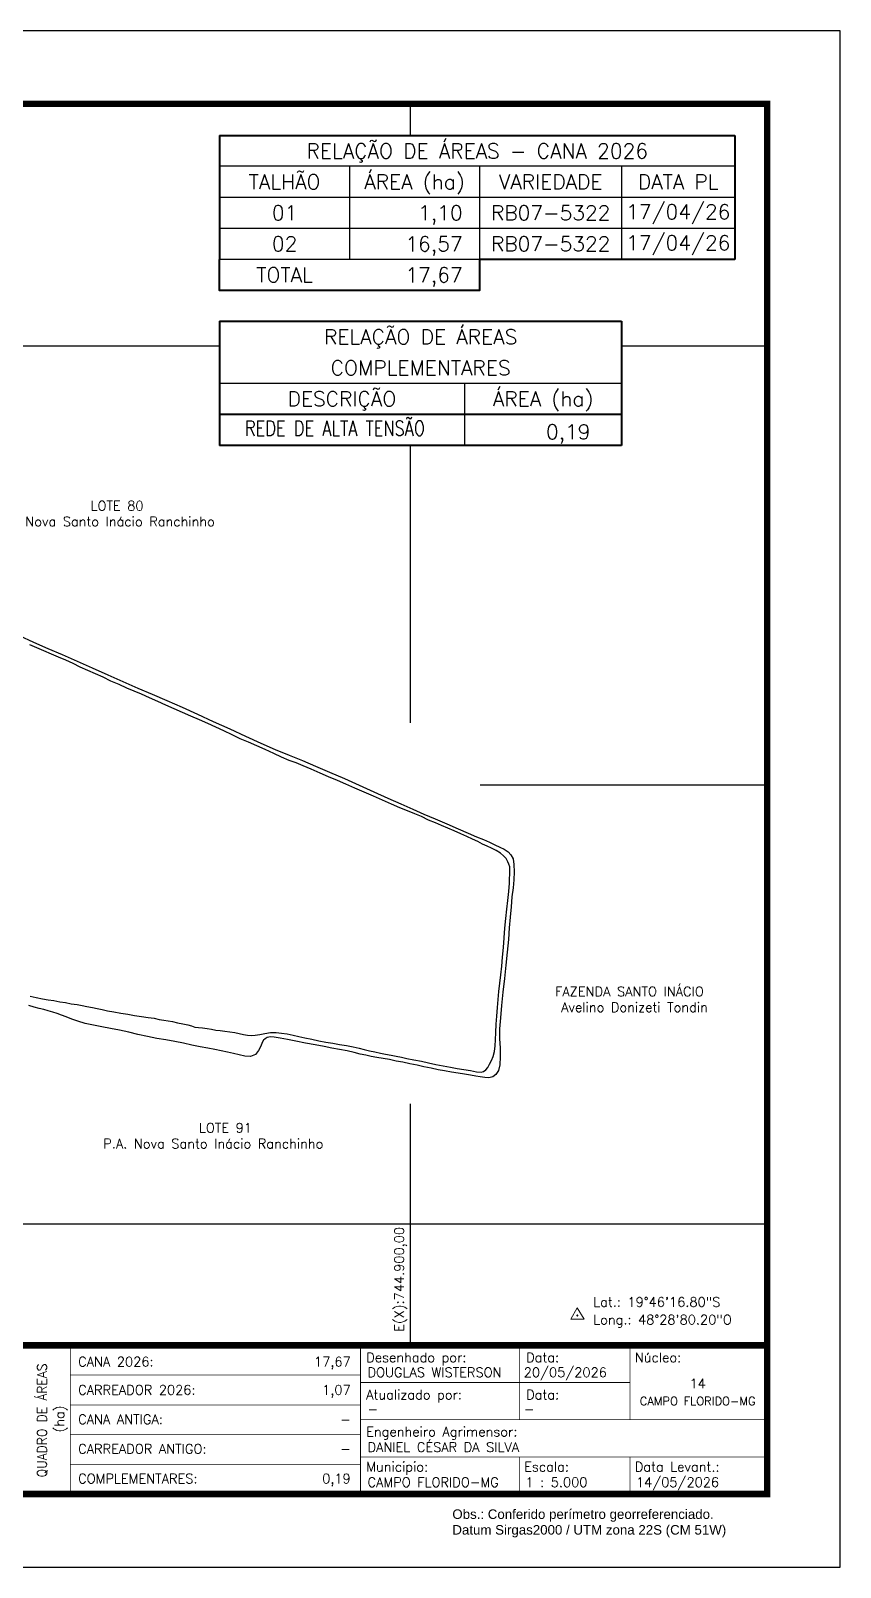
# Model space of a CAD drawing. Header units: millimetres. Extents: x 743709 to 745194, y 7810965 to 7812015.
# Drawn here: x 744640 to 745194, y 7810965 to 7812015 of the extents above; entities that cross this region are included whole.
import ezdxf
from ezdxf.enums import TextEntityAlignment as Align

# ---------------------------------------------------------------- set-up
doc = ezdxf.new("R2010")
doc.units = ezdxf.units.MM
doc.linetypes.add('LIN0', pattern=[0])
for name, color, linetype in [('0114000088', 1, 'Continuous'), ('0114000088002', 5, 'Continuous'), ('CONFRONTANTES', 7, 'Continuous'), ('MALHA', 8, 'Continuous'), ('MARGEM', 5, 'Continuous'), ('QUADRO_DE_AREAS_CANA_2026', 7, 'Continuous'), ('QUADRO_DE_AREAS_COMPLEMENTARES', 7, 'Continuous'), ('TEXTO', 7, 'Continuous')]:
    doc.layers.add(name, color=color, linetype=linetype)
doc.styles.add('marcelo', font='arial.ttf')
doc.styles.add('Simplex', font='simplex.shx')

msp = doc.modelspace()

# ---------------------------------------------------------------- linework, layer by layer
at = {"layer": '0114000088', "elevation": 623.7}
msp.add_lwpolyline([(744632.6, 7811602), (744642.5, 7811597.6), (744652.2, 7811593.2), (744662, 7811589), (744672.2, 7811584.6), (744682.6, 7811579.9), (744693.1, 7811575.2), (744703.5, 7811570.6), (744713.6, 7811566.2), (744723.5, 7811562), (744733.6, 7811557.6), (744743.9, 7811553.1), (744754.4, 7811548.3), (744765.2, 7811543.3), (744776.5, 7811538.3), (744787.3, 7811533.3), (744797.7, 7811528.5), (744807.6, 7811524.1), (744817.1, 7811520.4), (744826.3, 7811516.7), (744835.2, 7811512.8), (744844.8, 7811508.7), (744854.9, 7811504.3), (744865, 7811499.7), (744875, 7811495.3), (744884.6, 7811491), (744893.5, 7811487), (744901.7, 7811483.5), (744909.3, 7811480.1), (744916.9, 7811476.8), (744924.9, 7811473.4), (744932.6, 7811470), (744939.5, 7811467), (744945.2, 7811464.6), (744949.9, 7811462.6), (744954, 7811460.8), (744957.8, 7811459.1), (744961.2, 7811457.5), (744964.2, 7811456), (744966.8, 7811454.3), (744968.7, 7811452.3), (744970.2, 7811449.4), (744970.8, 7811445.5), (744970.9, 7811440.7), (744970.7, 7811435.2), (744970.2, 7811429.6), (744969.4, 7811423.4), (744968.8, 7811416.7), (744968.2, 7811409.7), (744967.6, 7811402.3), (744967, 7811394.3), (744966.2, 7811385.8), (744965.3, 7811376.9), (744964.3, 7811367.7), (744963.3, 7811358.3), (744962.3, 7811349.2), (744961.5, 7811340.9), (744961, 7811333.4), (744961, 7811326.6), (744961.3, 7811320.2), (744961.4, 7811314.1), (744961.2, 7811308.8), (744960.2, 7811304.8), (744958.5, 7811302.2), (744956.3, 7811300.5), (744953.7, 7811299.9), (744950.9, 7811300), (744947.8, 7811300.5), (744944.7, 7811300.9), (744941.1, 7811301.6), (744937.1, 7811302.4), (744932.7, 7811302.9), (744928.1, 7811303.6), (744923.4, 7811304.6), (744919, 7811305.3), (744914.2, 7811306.4), (744909.3, 7811307.4), (744904.6, 7811308.4), (744899.6, 7811309.4), (744894.8, 7811310.5), (744890.2, 7811311.3), (744885.7, 7811312.3), (744881.3, 7811313), (744877.1, 7811313.8), (744873.1, 7811314.5), (744869.6, 7811315.3), (744865.7, 7811316.1), (744861.5, 7811317.1), (744856.7, 7811318.2), (744851.6, 7811319.1), (744846.4, 7811320), (744841, 7811321.2), (744835, 7811322.4), (744828.4, 7811323.6), (744821.6, 7811324.8), (744815.9, 7811326), (744810.9, 7811327), (744807, 7811327.6), (744804.3, 7811327.8), (744802.2, 7811327.4), (744800.7, 7811326.5), (744799.7, 7811325.6), (744798.8, 7811324), (744797.7, 7811321.5), (744796.3, 7811318.5), (744794.1, 7811315.7), (744790.7, 7811314.3), (744786.8, 7811314.6), (744782.9, 7811315.6), (744779.2, 7811316.5), (744775, 7811317.3), (744770.6, 7811318.3), (744766.3, 7811319.1), (744761.6, 7811320), (744756.3, 7811320.9), (744750.6, 7811322.2), (744744.9, 7811323.4), (744739, 7811324.6), (744732.9, 7811325.8), (744726.6, 7811326.8), (744720.3, 7811328), (744713.8, 7811329.4), (744707.5, 7811331), (744701.2, 7811332.3), (744695, 7811333.5), (744689, 7811334.6), (744683.3, 7811335.8), (744677.8, 7811337), (744672.8, 7811338.5), (744668.6, 7811339.9), (744664.8, 7811341.5), (744661.5, 7811342.7), (744658.6, 7811343.8), (744655.6, 7811344.7), (744652.5, 7811345.5), (744649.4, 7811346.4), (744646.3, 7811347.3), (744642.9, 7811348.2), (744639.1, 7811349.2)], dxfattribs=at)
at = {"layer": '0114000088002', "elevation": 623.7}
msp.add_lwpolyline([(744640.2, 7811355.7), (744644.3, 7811354.8), (744648.6, 7811353.9), (744652.4, 7811353.1), (744656.3, 7811352.6), (744660.4, 7811351.8), (744664.3, 7811351.2), (744668.2, 7811350.4), (744672.2, 7811349.9), (744675.6, 7811349.3), (744678.9, 7811348.6), (744682.7, 7811347.8), (744686, 7811347.1), (744689.4, 7811346.5), (744693, 7811345.7), (744697.3, 7811344.9), (744702, 7811344.1), (744706.8, 7811343.3), (744711.5, 7811342.5), (744716.1, 7811341.7), (744720.7, 7811341.1), (744724.8, 7811340.5), (744728.3, 7811339.7), (744731.5, 7811339.2), (744734.5, 7811338.7), (744737.5, 7811338.2), (744740.9, 7811337.3), (744744.5, 7811336.7), (744747.8, 7811336.1), (744750.4, 7811335.4), (744752.7, 7811334.5), (744755.1, 7811334.1), (744757.9, 7811334), (744761, 7811333.5), (744764, 7811333.1), (744767.1, 7811332.5), (744770, 7811332.2), (744773.1, 7811331.7), (744776.6, 7811331.3), (744780.1, 7811330.7), (744783, 7811330.1), (744785.9, 7811329.5), (744788.6, 7811329), (744791.2, 7811328.7), (744794, 7811328.9), (744797, 7811329.4), (744800.5, 7811330.1), (744804.3, 7811330.7), (744808.3, 7811330.7), (744811.8, 7811330.3), (744815.7, 7811329.8), (744819.8, 7811329), (744823.7, 7811328), (744827.9, 7811327.2), (744832.6, 7811326.2), (744837.5, 7811325.2), (744842.2, 7811324.3), (744846.9, 7811323.5), (744851.6, 7811322.7), (744856.4, 7811321.8), (744860.9, 7811321), (744865, 7811320), (744868.5, 7811319.1), (744872.1, 7811318.3), (744875.8, 7811317.5), (744879.5, 7811316.7), (744883.1, 7811316), (744886.9, 7811315.4), (744890.4, 7811314.7), (744893.9, 7811314), (744897.6, 7811313.1), (744902.4, 7811312.1), (744907.5, 7811311.1), (744912.5, 7811310), (744917.5, 7811309), (744922.5, 7811308.1), (744927.4, 7811307.2), (744932, 7811306.3), (744936.6, 7811305.6), (744941.1, 7811304.8), (744945.2, 7811303.9), (744948.3, 7811303.7), (744950, 7811304.1), (744951.5, 7811305.2), (744952.9, 7811306.9), (744954.2, 7811309.1), (744955.4, 7811311.7), (744956.5, 7811314.5), (744957.5, 7811317.9), (744957.9, 7811321.7), (744958.1, 7811325.8), (744958.4, 7811330.9), (744958.7, 7811336.4), (744959.1, 7811341.9), (744959.5, 7811347.8), (744960, 7811353.4), (744960.5, 7811358.8), (744961.1, 7811364.5), (744961.8, 7811370.3), (744962.5, 7811376.2), (744963, 7811382.3), (744963.6, 7811388.9), (744964.2, 7811395.4), (744964.6, 7811402), (744965.2, 7811408.7), (744965.9, 7811415), (744966.6, 7811421.1), (744967.2, 7811427.2), (744967.8, 7811432.9), (744968.1, 7811441.9), (744967.9, 7811444), (744967.3, 7811445.9), (744966.6, 7811447.5), (744965.4, 7811449.6), (744963.7, 7811451.6), (744961.6, 7811453.3), (744958.6, 7811455.1), (744955.5, 7811456.7), (744952.5, 7811458.1), (744949.4, 7811459.6), (744946.1, 7811461.3), (744942.5, 7811463), (744938.7, 7811464.7), (744934.4, 7811466.6), (744930, 7811468.6), (744925.6, 7811470.4), (744921.2, 7811472.2), (744917.1, 7811474), (744912.5, 7811476), (744907.7, 7811478.3), (744903, 7811480.2), (744898.1, 7811482.2), (744892.8, 7811484.4), (744887.1, 7811486.9), (744880.9, 7811489.5), (744874.7, 7811492.4), (744868.4, 7811495.1), (744862.1, 7811497.8), (744856, 7811500.6), (744850.1, 7811503.1), (744844.1, 7811505.6), (744838.3, 7811508.1), (744832.3, 7811510.7), (744826.8, 7811513), (744822, 7811515), (744817.1, 7811516.6), (744812, 7811519), (744806.6, 7811521.5), (744800.7, 7811524.1), (744795, 7811526.7), (744789.3, 7811529.2), (744783.7, 7811531.5), (744778.1, 7811534.2), (744772.5, 7811536.9), (744767, 7811539.5), (744761.6, 7811541.9), (744755.9, 7811544.4), (744750, 7811546.9), (744744.3, 7811549.4), (744738.5, 7811551.9), (744732.9, 7811554.5), (744727.4, 7811557), (744721.7, 7811559.5), (744716.3, 7811561.9), (744711.2, 7811564.1), (744706.2, 7811566.2), (744700.9, 7811568.5), (744695.3, 7811570.9), (744690, 7811573.5), (744684.8, 7811575.9), (744679.5, 7811578.1), (744674.4, 7811580.5), (744669.4, 7811582.9), (744664.5, 7811585.3), (744659.5, 7811587.3), (744654.6, 7811589.4), (744649.5, 7811591.6), (744644.6, 7811593.6), (744639.8, 7811595.7)], dxfattribs=at)
at = {"layer": 'MALHA'}
for points in [[(744900, 7811943.8), (744900, 7811965.4)], [(744162.8, 7811800), (744769.6, 7811800)], [(745044.4, 7811800), (745143.9, 7811800)], [(744900, 7811542.5), (744900, 7811732)], [(744947.6, 7811500), (745143.9, 7811500)], [(744900, 7811117), (744900, 7811282.1)], [(743758.9, 7811200), (745143.9, 7811200)]]:
    msp.add_lwpolyline(points, dxfattribs=at)
at = {"layer": 'MARGEM', "color": 174, "linetype": 'LIN0', "flags": 128}
msp.add_lwpolyline([(745193.9, 7812015.4), (743708.9, 7812015.4), (743708.9, 7810965.4), (745193.9, 7810965.4)], close=True, dxfattribs=at)
at = {"layer": 'MARGEM', "color": 174, "linetype": 'LIN0', "const_width": 4.54, "flags": 128}
for points in [[(745143.9, 7811965.4), (743758.9, 7811965.4), (743758.9, 7811015.4), (745143.9, 7811015.4)], [(744193.9, 7811117), (745143.9, 7811117), (745143.9, 7811015.4), (744193.9, 7811015.4)]]:
    msp.add_lwpolyline(points, close=True, dxfattribs=at)
at = {"layer": 'MARGEM', "color": 174, "linetype": 'LIN0', "const_width": 0.505, "flags": 128}
for points in [[(744667.6, 7811117), (744667.6, 7811016.6)], [(744865.9, 7811117), (744865.9, 7811016.6)], [(744974.4, 7811066.2), (744974.4, 7811117)], [(745050.2, 7811066.2), (745050.2, 7811117)], [(744667.6, 7811096.7), (744865.9, 7811096.7)], [(744865.9, 7811091.6), (745050.2, 7811091.6)], [(744667.6, 7811076.3), (744865.9, 7811076.3)], [(744865.9, 7811066.2), (745143.9, 7811066.2)], [(744667.6, 7811056), (744865.9, 7811056)], [(744667.6, 7811035.7), (744865.9, 7811035.7)], [(744865.9, 7811040.8), (745143.9, 7811040.8)], [(744974.4, 7811040.8), (744974.4, 7811015.6)], [(745050.2, 7811040.8), (745050.2, 7811015.6)]]:
    msp.add_lwpolyline(points, dxfattribs=at)
at = {"layer": 'QUADRO_DE_AREAS_CANA_2026', "color": 174, "linetype": 'ByBlock', "lineweight": 40}
for p, q in [((744769.6, 7811943.8), (744769.6, 7811859.1)), ((744769.6, 7811943.8), (745121.8, 7811943.8)), ((745121.8, 7811943.8), (745121.8, 7811859.1))]:
    msp.add_line(p, q, dxfattribs=at)
at = {"layer": 'QUADRO_DE_AREAS_CANA_2026', "linetype": 'Continuous'}
for p, q in [((745121.8, 7811922.7), (744769.6, 7811922.7)), ((744858.4, 7811922.7), (744858.4, 7811859.1)), ((744947.3, 7811922.7), (744947.3, 7811859.1)), ((745044.4, 7811922.7), (745044.4, 7811859.1)), ((745121.8, 7811901.5), (744769.6, 7811901.5)), ((745121.8, 7811880.3), (744769.6, 7811880.3)), ((744947.3, 7811859.1), (744769.6, 7811859.1))]:
    msp.add_line(p, q, dxfattribs=at)
at = {"layer": 'QUADRO_DE_AREAS_CANA_2026', "color": 174, "linetype": 'ByBlock', "lineweight": 40}
msp.add_lwpolyline([(745121.8, 7811859.1), (744947.3, 7811859.1), (744947.3, 7811837.9), (744769.6, 7811837.9), (744769.6, 7811859.1)], dxfattribs=at)
at = {"layer": 'QUADRO_DE_AREAS_COMPLEMENTARES', "color": 174, "linetype": 'ByBlock', "lineweight": 40}
for p, q in [((744769.6, 7811816.8), (744769.6, 7811732)), ((744769.6, 7811816.8), (745044.4, 7811816.8)), ((745044.4, 7811816.8), (745044.4, 7811732)), ((745044.4, 7811753.2), (744769.6, 7811753.2)), ((745044.4, 7811732), (744769.6, 7811732))]:
    msp.add_line(p, q, dxfattribs=at)
at = {"layer": 'QUADRO_DE_AREAS_COMPLEMENTARES', "linetype": 'Continuous'}
for p, q in [((745044.4, 7811774.4), (744769.6, 7811774.4)), ((744936.9, 7811774.4), (744936.9, 7811732))]:
    msp.add_line(p, q, dxfattribs=at)
at = {"layer": 'TEXTO', "color": 7, "lineweight": 9, "flags": 128}
msp.add_lwpolyline([(745009.6, 7811134.8), (745018.7, 7811134.8), (745014.1, 7811142.6)], close=True, dxfattribs=at)
at = {"layer": 'TEXTO', "color": 7, "lineweight": 9, "const_width": 0.706, "flags": 128}
msp.add_lwpolyline([(745013.8, 7811137.4, -1), (745014.5, 7811137.4, -1)], format="xyb", close=True, dxfattribs=at)

# ---------------------------------------------------------------- texts
at = {"layer": 'CONFRONTANTES', "linetype": 'Continuous', "style": 'Simplex'}
for s, p in [('LOTE 80', (744681.4, 7811687.5)), ('P.A. Nova Santo Inácio Ranchinho', (744615.9, 7811676.7)), ('FAZENDA SANTO INÁCIO', (744998.9, 7811355.6)), (' Avelino Donizeti Tondin', (744998.6, 7811344.8)), ('LOTE 91', (744755.5, 7811262.4)), ('P.A. Nova Santo Inácio Ranchinho', (744690.1, 7811251.6))]:
    msp.add_text(s, height=6.5, dxfattribs=at).set_placement(p)
at = {"layer": 'MALHA', "style": 'Simplex'}
msp.add_text('E(X):744.900,00', height=6.5, rotation=90, dxfattribs=at).set_placement((744892.3, 7811162.1), align=Align.MIDDLE_CENTER)
at = {"layer": 'MARGEM', "color": 7, "linetype": 'Continuous', "style": 'Simplex'}
for s, p in [('CANA 2026:', (744672.9, 7811109.1)), ('DOUGLAS WISTERSON', (744870.7, 7811101.8)), ('20/05/2026', (744977.5, 7811101.8)), ('CARREADOR 2026:', (744672.9, 7811089.8)), ('CANA ANTIGA:', (744672.9, 7811069.7)), ('-', (744870.7, 7811076.7)), ('-', (744977.5, 7811076.7)), ('CARREADOR ANTIGO:', (744672.9, 7811049.5)), ('DANIEL CÉSAR DA SILVA', (744870.7, 7811050.7)), ('COMPLEMENTARES:', (744672.9, 7811029.2)), ('CAMPO FLORIDO-MG', (744870.7, 7811026.7)), ('1 : 5.000', (744978.7, 7811026.7)), ('14/05/2026', (745054.2, 7811026.7))]:
    msp.add_text(s, height=6.5, dxfattribs=at).set_placement(p, align=Align.TOP_LEFT)
for s, p in [('17,67', (744859.2, 7811109.1)), ('1,07', (744859.2, 7811089.8)), ('-', (744859.2, 7811069.7)), ('-', (744859.2, 7811049.5)), ('0,19', (744859.2, 7811029.2))]:
    msp.add_text(s, height=6.5, dxfattribs=at).set_placement(p, align=Align.TOP_RIGHT)
at = {"layer": 'MARGEM', "color": 7, "linetype": 'Continuous', "lineweight": 9}
for s, style, p in [('Desenhado por:', 'Simplex', (744869.8, 7811112)), ('Data:', 'Simplex', (744979.1, 7811112)), ('Núcleo:', 'Simplex', (745053.4, 7811112)), ('Atualizado por:', 'Simplex', (744869.8, 7811086.6)), ('Data:', 'Simplex', (744979.1, 7811086.6)), ('Engenheiro Agrimensor:', 'Simplex', (744869.8, 7811061.3)), ('Municipio:', 'Simplex', (744869.8, 7811037.3)), ('Escala:', 'Simplex', (744977.8, 7811037.3)), ('Data Levant.:', 'Simplex', (745053.4, 7811037.3)), ('Obs.: Conferido perímetro georreferenciado.', 'marcelo', (744928.7, 7811004.9)), ('Datum Sirgas2000 / UTM zona 22S (CM 51W)', 'marcelo', (744928.7, 7810994.2))]:
    msp.add_text(s, height=6.5, dxfattribs=dict(at, style=style)).set_placement(p, align=Align.TOP_LEFT)
at = {"layer": 'MARGEM', "color": 7, "linetype": 'Continuous', "style": 'Simplex', "width": 0.95}
msp.add_text('QUADRO DE ÁREAS', height=6.5, rotation=90, dxfattribs=at).set_placement((744648.2, 7811065.7), align=Align.MIDDLE_CENTER)
at = {"layer": 'MARGEM', "color": 7, "linetype": 'Continuous', "style": 'Simplex'}
for s, height, p in [('14', 6.5, (745096.4, 7811090.9)), ('CAMPO FLORIDO-MG', 5.73, (745096.4, 7811078.9))]:
    msp.add_text(s, height=height, dxfattribs=at).set_placement(p, align=Align.MIDDLE_CENTER)
msp.add_text('(ha)', height=6.5, rotation=90, dxfattribs=at).set_placement((744660.1, 7811066.7), align=Align.MIDDLE_CENTER)
at = {"layer": 'QUADRO_DE_AREAS_CANA_2026', "linetype": 'Continuous', "style": 'Simplex'}
for s, height, p in [('RELAÇÃO DE ÁREAS - CANA 2026', 10.144, (744945.7, 7811933.2)), ('TALHÃO', 10.14, (744814, 7811912.1)), ('ÁREA (ha)', 10.14, (744902.8, 7811912.1)), ('VARIEDADE', 10.14, (744995.9, 7811912.1)), ('DATA PL', 10.14, (745083.1, 7811912.1)), ('01', 10.14, (744814, 7811890.9)), ('RB07-5322', 10.14, (744995.9, 7811890.9)), ('17/04/26', 10.14, (745083.1, 7811891.6)), ('02', 10.14, (744814, 7811869.7)), ('RB07-5322', 10.14, (744995.9, 7811869.7)), ('17/04/26', 10.14, (745083.1, 7811870.4)), ('TOTAL', 10.14, (744814, 7811848.5))]:
    msp.add_text(s, height=height, dxfattribs=at).set_placement(p, align=Align.MIDDLE_CENTER)
for s, p in [('1,10', (744935.7, 7811885.8)), ('16,57', (744935.7, 7811864.6)), ('17,67', (744935.7, 7811843.4))]:
    msp.add_text(s, height=10.14, dxfattribs=at).set_placement(p, align=Align.RIGHT)
at = {"layer": 'QUADRO_DE_AREAS_COMPLEMENTARES', "linetype": 'Continuous', "style": 'Simplex'}
for s, height, p in [('RELAÇÃO DE ÁREAS', 10.144, (744907, 7811806.2)), ('COMPLEMENTARES', 10.144, (744907, 7811785)), ('DESCRIÇÃO', 10.14, (744853.2, 7811763.8)), ('ÁREA (ha)', 10.14, (744990.7, 7811763.8))]:
    msp.add_text(s, height=height, dxfattribs=at).set_placement(p, align=Align.MIDDLE_CENTER)
at = {"layer": 'QUADRO_DE_AREAS_COMPLEMENTARES', "linetype": 'Continuous', "style": 'Simplex', "width": 0.8}
msp.add_text('REDE DE ALTA TENSÃO', height=10.144, dxfattribs=at).set_placement((744786.9, 7811743.7), align=Align.MIDDLE_LEFT)
at = {"layer": 'QUADRO_DE_AREAS_COMPLEMENTARES', "linetype": 'Continuous', "style": 'Simplex'}
msp.add_text('0,19', height=10.14, dxfattribs=at).set_placement((745023.1, 7811736.2), align=Align.RIGHT)
at = {"layer": 'TEXTO', "linetype": 'ByBlock', "style": 'Simplex'}
for s, p in [('Lat.: 19°46\'16.80"S', (745025, 7811143.4, 328.4)), ('Long.: 48°28\'80.20"O', (745025, 7811131.3, 328.4))]:
    msp.add_text(s, height=6.5, dxfattribs=at).set_placement(p)

doc.saveas('drawing.dxf')
